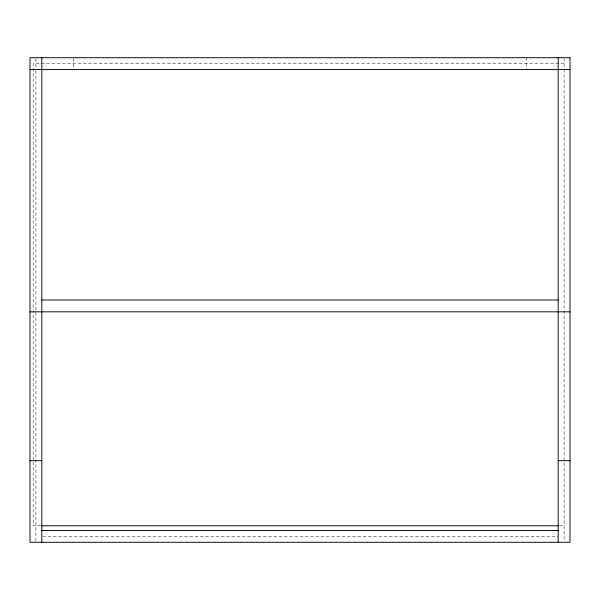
<?xml version="1.0" encoding="UTF-8"?>
<svg xmlns="http://www.w3.org/2000/svg" width="600" height="600" viewBox="0 0 600 600"><rect width="100%" height="100%" fill="white"/><g stroke="black" fill="none" stroke-linecap="round" stroke-linejoin="round"><path stroke-width="0.45" stroke-dasharray="3 2.25" d="M564.09 63.637L33.157 63.637L33.157 310.185M40.642 525.795L33.157 525.795L33.157 311.123M559.41 525.795L564.09 525.795M42.758 536.362L558.18 536.362M564.09 58.665L564.09 541.335M526.365 57.727L526.365 68.64M73.635 58.575L73.635 68.64M35.91 58.665L35.91 69.907M35.91 70.845L35.91 541.335"/><path stroke-width="0.9" d="M30 69.547L570 69.547M41.82 300L558.18 300M30 311.82L570 311.82M30 460.695L41.82 460.695M558.18 460.695L570 460.695M41.58 525.795L558.472 525.795M41.82 530.452L558.18 530.452M558.18 57.727L558.18 542.273M41.82 57.727L41.82 542.273M570 57.727L30 57.727L30 542.273L570 542.273L570 57.727"/></g></svg>
